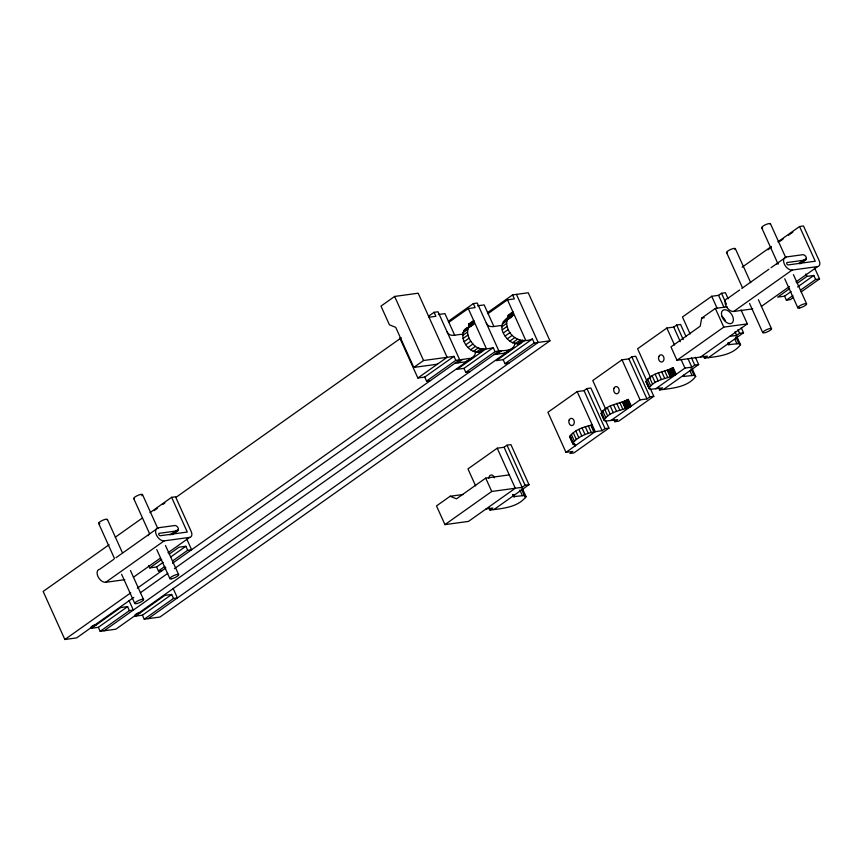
<?xml version="1.0" encoding="UTF-8"?>
<svg xmlns="http://www.w3.org/2000/svg" width="863" height="863" viewBox="0 0 863 863"><rect width="100%" height="100%" fill="white"/><g stroke="black" fill="none" stroke-linecap="round" stroke-linejoin="round"><path stroke-width="1.29" d="M149.946 512.676L171.608 497.325L187.282 532.04L160.291 535.729A1.359 0.831 54.7 0 1 158.868 534.65A1.359 0.831 54.7 0 1 159.202 533.323L177.368 530.842C180.011 529.645 177.325 525.319 174.952 525.502L158.263 527.778L116.02 557.703M469.202 326.505L468.803 323.97L473.679 320.518C476.171 326.764 465.858 326.268 463.884 330.626C459.386 340.734 470.367 354.93 481.478 352.05M508.436 317.39C506.549 321.77 515.783 314.963 512.902 311.867L508.027 315.319L508.436 317.39L513.312 313.938M777.908 241.856L799.57 226.516L815.244 261.23L788.253 264.909A1.359 0.831 54.7 0 1 786.829 263.83A1.359 0.831 54.7 0 1 787.164 262.514L805.33 260.033C807.973 258.824 805.287 254.509 802.914 254.693L786.225 256.969L771.058 267.713M514.779 342.546C514.887 352.838 501.716 349.58 495.028 351.662L493.226 347.66C486.354 349.386 477.865 350.4 472.946 344.035C469.084 339.623 465.686 332.859 468.76 327.174M475.535 351.263C475.869 356.807 470.173 360.011 465.729 361.77L472.708 357.595M520.702 343.388C514.467 345.2 508.383 341.176 505.092 336.052C498.231 326.646 503.161 318.576 513.291 314.402M487.617 312.557L512.536 294.909L528.242 292.762L549.947 340.82L534.24 342.967L532.428 338.965C521.867 343.744 509.612 337.573 507.164 326.376C505.276 321.306 508.383 317.034 512.892 315.545M727.121 306.818L715.341 308.425L701.695 318.091L700.206 326.192L670.961 346.915L676.98 360.259L707.412 356.106L704.488 358.177L703.388 355.75M522.633 491.015L523.043 489.925L521.36 488.857M488.89 507.671L489.99 510.098C502.482 508.447 517.929 507.466 526.063 496.592L522.611 489.181M573.766 443.906C575.125 448.426 577.282 443.064 573.097 444.154L569.656 436.743C574.488 429.526 584.154 426.926 592.255 424.93M572.665 443.42C579.202 434.542 591.608 431.942 602.115 430.691L605.039 428.62L608.965 428.08L605.675 420.799M604.111 420.033L601.09 413.355C606.959 403.916 619.375 404.337 628.307 399.396L631.317 406.074C622.385 411.004 609.968 410.594 604.111 420.033L605.794 421.101L617.714 419.634L614.79 421.705L613.69 419.278M648.987 388.253L645.966 381.575C651.824 372.136 664.251 372.546 673.172 367.616L676.193 374.294C667.261 379.224 654.844 378.814 648.987 388.253L650.67 389.321L662.557 387.875L659.634 389.947L658.545 387.519M692.698 369.763L692.255 369.03L695.707 376.441C687.584 387.314 672.126 388.285 659.634 389.947M740.562 344.671L738.868 343.603L735.859 336.937L737.11 337.26L740.562 344.671C732.428 355.545 716.98 356.527 704.488 358.177M514.413 495.049L513.453 496.624L524.37 495.524L526.063 496.592M684.068 374.887L683.097 376.473L694.025 375.373L695.707 376.441M728.911 343.129L727.951 344.704L738.868 343.603M463.884 330.626L474.067 323.053M467.832 361.047L474.294 356.095M509.839 349.601L504.963 353.053L507.066 352.331L513.528 347.39M399.785 337.972L417.865 378.016L447.12 357.304L418.177 293.215L394.628 296.441L380.982 306.106L389.418 324.79L395.729 327.368L413.809 367.422L437.368 364.208M115.275 537.228L142.363 518.048M154.056 510.648L157.303 508.35M162.719 504.51L164.887 502.978M428.674 316.138L434.1 312.309L438.026 311.77L459.72 359.839L172.514 563.259M109.062 544.758L43.15 591.446L64.854 639.505L76.634 637.897L133.754 597.433M176.074 497.293L401.284 337.789M448.415 321.241L473.334 303.593L477.261 303.064L498.954 351.122L104.089 630.799M113.851 559.246L99.774 569.213A7.389 4.52 54.7 0 0 97.918 576.419A7.389 4.52 54.7 0 0 105.674 582.298L124.811 579.688M448.771 322.352L468.264 308.544L475.135 307.606L473.334 303.593M169.989 534.952L175.405 531.112M175.211 531.576L178.458 529.278M173.032 533.42L178.447 529.591M172.988 533.712L178.404 529.871M171.953 534.682L178.307 530.13M172.417 534.521L178.026 530.54M468.911 324.51L473.787 321.058M105.674 582.298L164.175 540.864L189.698 537.379A6.041 3.689 54.7 0 0 191.208 531.511L175.534 496.797L171.608 497.325M469.073 325.038L473.949 321.586M469.17 325.556L474.046 322.093M469.213 326.041L474.089 322.589M469.127 326.937L473.992 323.485M487.973 313.657L507.476 299.849L514.348 298.911L512.536 294.909M465.481 329.137L469.515 327.012M469.968 326.635L473.863 323.873M469.774 326.969L473.679 324.208M413.809 367.422L423.56 360.518L453.992 356.365L455.793 360.367L470.605 358.307M462.924 332.784L467.8 329.332M462.644 335.47L467.519 332.018M463.064 338.49L467.94 335.038M464.165 341.64L469.041 338.188M133.366 577.282L160.442 558.102M168.026 552.73L189.698 537.379M148.652 565.492L149.741 567.919L161.661 559.483M169.245 554.111L178.997 547.207L185.869 546.268L187.67 550.27L191.597 549.731L186.721 538.922M465.88 344.704L470.745 341.252M508.134 315.858L513.01 312.406M508.296 316.387L513.172 312.924M508.393 316.894L513.269 313.442M149.741 567.919L156.613 566.98L163.118 562.374M170.701 557.013L185.869 546.268M417.865 378.016L424.736 377.077L453.992 356.365M503.107 321.975L507.983 318.523M508.339 318.285L513.215 314.833M507.768 319.051L513.086 315.211M468.07 347.487L472.946 344.035M502.147 324.132L507.013 320.68M501.867 326.807L506.743 323.355M156.613 566.98L158.425 570.993L164.93 566.387M172.503 561.015L187.67 550.27M424.736 377.077L426.549 381.09L455.793 360.367M470.594 349.785L475.47 346.322M64.854 639.505L130.766 592.827M137.357 588.156L165.923 567.919M502.288 329.828L507.164 326.376M473.28 351.435L478.156 347.983M462.385 359.472L457.875 362.838M475.955 352.352L480.831 348.9M503.388 332.978L508.264 329.526M478.426 352.449L483.302 348.997M478.825 352.406L483.69 348.954M140.345 592.773L167.81 573.312M174.402 568.652L466.624 361.683L454.844 363.291M505.092 336.052L509.968 332.6M91.478 628.264L98.35 627.325L127.605 606.613L129.407 610.616L133.334 610.076L128.997 600.465M468.264 308.544L486.354 348.598L457.099 369.31L463.97 368.372L493.226 347.66M507.293 338.825L512.158 335.373M98.35 627.325L100.162 631.328L129.407 610.616M463.97 368.372L465.783 372.374L495.028 351.662M509.817 341.122L514.693 337.67M512.503 342.784L517.379 339.332M501.619 350.766L497.11 354.132M515.179 343.69L520.055 340.238M517.649 343.787L522.525 340.335M518.037 343.754L522.913 340.302M507.066 352.331L511.942 348.879M140.453 612.708C138.792 611.533 132.168 616.225 135.577 616.16L164.811 595.405L171.683 594.467L173.495 598.469L177.422 597.94L173.075 588.329M135.567 616.117L142.438 615.179L171.683 594.467M507.476 299.849L525.578 339.936L496.311 360.615L503.183 359.677L532.428 338.965M142.438 615.179L144.24 619.192L173.495 598.469M503.183 359.677L504.984 363.69L534.24 342.967M148.166 618.652L538.167 342.438L516.462 294.369M549.947 340.82L159.946 617.045L144.24 619.192M742.158 267.185L771.403 246.462M767.93 249.806L771.188 247.508M779.85 241.37L783.097 239.062M788.512 235.232L792.849 232.158M493.916 509.569L529.019 484.704L510.928 444.65L507.002 445.189L504.078 447.261L497.207 448.199L467.962 468.911L475.632 485.901M601.835 412.298L590.875 388.026L586.948 388.566L584.024 390.637L577.153 391.575L547.908 412.287L565.988 452.341L572.859 451.403L569.936 453.474L573.863 452.935L608.965 428.08M646.689 380.54L635.729 356.257L631.802 356.797L628.879 358.868L622.007 359.806L592.762 380.518L605.912 409.655M686.063 336.635L680.583 324.499L676.657 325.027L673.723 327.099L666.862 328.037L637.606 348.76L650.756 377.886M728.167 298.803L725.427 292.73L721.5 293.269L718.577 295.34L711.705 296.279L682.46 316.991L690.13 333.981M739.645 289.957L727.725 298.404A7.389 4.52 54.7 0 0 725.869 305.599A7.389 4.52 54.7 0 0 733.636 311.489L752.773 308.868M741.813 288.425L768.901 269.245M463.237 494.467L450.152 496.257L436.495 505.923L444.941 524.618L468.49 521.392L515.297 488.253L497.207 448.199M509.267 474.898L485.707 478.113L456.462 498.836L450.152 496.257M799.03 263.366L803.367 260.302M802.094 261.532L806.42 258.469M800.993 262.611L806.409 258.771M800.853 263.15L806.366 259.062M799.904 263.862L806.15 259.536M733.636 311.489L792.137 270.054L817.66 266.57A6.041 3.689 54.7 0 0 819.17 260.691L803.496 225.977L799.57 226.516M444.941 524.618L491.737 491.468L522.158 487.315L525.092 485.243L529.019 484.704M676.98 360.259L723.787 327.12L747.336 323.895L741.015 309.882M625.071 401.694L628.307 399.396M669.936 369.914L673.172 367.616M761.328 306.462L789.494 286.516M795.988 281.91L817.66 266.57M789.623 288.663L777.703 297.109L784.575 296.171L791.08 291.565M797.207 283.291L806.959 276.387L813.831 275.448L815.632 279.461L819.559 278.922L814.683 268.102M797.574 286.958L813.831 275.448M565.988 452.341L595.265 431.608L577.153 391.575M610.821 420.594L640.087 399.86L646.959 398.922L649.882 396.851L653.809 396.311L650.529 389.03M655.697 388.814L684.942 368.091L691.813 367.153L694.737 365.081L698.663 364.553L695.373 357.271M700.54 357.045L747.336 323.895M489.99 510.098L492.913 508.027L486.042 508.965M729.796 336.333L736.657 335.394L739.591 333.323L743.518 332.784L741.317 327.929M784.575 296.171L786.387 300.173L792.881 295.567M800.465 290.195L815.632 279.461M653.809 396.311L618.717 421.176L614.79 421.705M663.561 389.407L698.663 364.553M708.415 357.649L743.518 332.784M793.561 297.336L790.314 299.634L786.387 300.173M801.144 291.964L819.559 278.922M468.275 328.156L467.573 328.393M477.617 305.793L484.165 304.909L493.927 326.538M438.382 314.51L444.92 313.614L454.693 335.243M429.03 317.25L435.901 316.311L434.1 312.309M701.695 318.091L704.316 317.735M494.078 354.574L505.858 352.967L115.869 629.192L100.162 631.328M504.984 363.69L508.911 363.15M465.783 372.374L469.709 371.845M426.549 381.09L430.475 380.551M158.425 570.993L162.352 570.454M127.605 606.613L120.734 607.552L91.5 628.296C88.091 628.372 94.714 623.679 96.376 624.844M501.457 325.664C496.473 325.34 489.019 329.353 486.279 323.053M462.223 334.38C457.239 334.046 449.785 338.069 447.045 331.759M569.656 436.743L571.338 437.811M737.11 337.26L737.541 338.005M645.966 381.575L649.418 388.986M601.09 413.355L604.542 420.777M805.859 273.959L806.959 276.387M770.422 223.679L785.762 257.659M793.431 274.65L806.592 303.776M761.705 227.789L778.146 264.197M784.726 278.771L797.876 307.897M735.384 248.727L750.734 282.708M758.404 299.698L771.554 328.835A4.833 1.165 -24.3 0 1 764.931 332.719A4.833 1.165 -24.3 0 1 764.909 330.54A4.833 1.165 -24.3 0 1 771.554 328.835M726.538 252.46L742.428 287.659M749.548 303.431L762.709 332.568M721.5 293.269L726.43 304.186M737.941 329.677L739.591 333.323M718.577 295.34L724.057 307.476M735.017 331.748L736.657 335.394M734.877 339.256L736.883 343.711M711.705 296.279L717.185 308.415M715.341 308.425L723.787 327.12M728.027 342.557L729.03 344.779M676.657 325.027L683.226 339.601M691.446 357.8L694.737 365.081M673.723 327.099L680.303 341.672M687.973 358.663L691.813 367.153M691.004 368.695L694.025 375.373M690.022 371.025L692.029 375.47M666.862 328.037L674.532 345.038M681.101 359.601L684.942 368.091M672.676 367.908L675.686 374.574M672.223 368.177L675.233 374.855M671.738 368.458L674.747 375.125M671.22 368.717L674.24 375.394M670.691 368.976L673.701 375.653M670.152 369.213L673.162 375.89M669.602 369.429L672.622 376.106M669.073 369.623L672.083 376.3M668.555 369.796L671.576 376.473M668.07 369.925L671.09 376.602M667.617 370.033L670.637 376.71M667.207 370.108L670.227 376.775M664.607 370.637L667.628 377.314M661.608 371.554L664.618 378.221M658.383 372.784L661.392 379.461M655.157 374.262L658.178 380.939M652.158 375.89L655.179 382.557M649.591 377.53L652.601 384.208M647.617 379.105L650.626 385.783M646.387 380.486L649.397 387.153M631.802 356.797L649.882 396.851M628.879 358.868L646.959 398.922M622.007 359.806L640.087 399.86M627.8 399.688L630.81 406.365M627.347 399.968L630.357 406.635M626.862 400.238L629.871 406.915M626.344 400.508L629.364 407.174M625.815 400.756L628.825 407.433M625.276 400.993L628.286 407.67M624.736 401.209L627.746 407.886M624.197 401.403L627.218 408.08M623.679 401.575L626.7 408.253M623.194 401.716L626.214 408.382M622.741 401.813L625.761 408.49M622.331 401.888L625.351 408.566M619.731 402.417L622.752 409.094M616.732 403.334L619.742 410.011M613.507 404.574L616.516 411.241M610.281 406.052L613.302 412.73M607.282 407.67L610.303 414.348M604.715 409.321L607.725 415.998M602.741 410.885L605.761 417.563M601.511 412.266L604.521 418.943M586.948 388.566L605.039 428.62M584.024 390.637L602.115 430.691M591.274 425.222L594.283 431.888M590.875 425.276L593.895 431.953M588.296 425.804L591.306 432.482M585.287 426.71L588.296 433.388M582.061 427.951L585.071 434.628M578.836 429.429L581.856 436.106M575.837 431.047L578.857 437.724M573.269 432.697L576.279 439.375M571.295 434.272L574.316 440.939M574.024 443.647L575.028 445.869M570.065 435.642L573.075 442.32M570.087 437.476L573.097 444.154M468.803 323.97L469.904 326.419M507.002 445.189L525.092 485.243M504.078 447.261L522.158 487.315M524.143 494.348L525.643 497.692M521.856 489.968L524.37 495.524M519.871 490.065L522.385 495.632M513.528 494.477L514.531 496.7M513.172 494.51L514.175 496.732M512.87 494.51L513.873 496.732M485.707 478.113L491.737 491.468M394.628 296.441L423.56 360.518M142.46 494.488L157.8 528.469M165.469 545.47L178.63 574.596M133.743 498.609L149.633 533.798M156.764 549.58L169.914 578.706M107.433 519.537L122.222 552.309M130.442 570.519L143.592 599.645A4.833 1.165 -24.3 0 1 136.969 603.539A4.833 1.165 -24.3 0 1 136.947 601.36A4.833 1.165 -24.3 0 1 143.592 599.645M98.576 523.269L114.466 558.469M121.586 574.251L134.747 603.377M488.879 478.415A3.625 2.729 82.2 0 1 491.187 474.984A3.625 2.729 82.2 0 1 494.262 477.811M134.099 498.771A4.833 1.165 -24.3 0 1 138.468 495.135A4.833 1.165 -24.3 0 1 141.737 495.74M99.881 523.614A4.833 1.165 -24.3 0 1 101.845 520.669A4.833 1.165 -24.3 0 1 107.282 519.925M164.175 540.864A7.389 4.52 54.7 0 1 156.408 534.984A7.389 4.52 54.7 0 1 158.263 527.778M148.209 535.707A4.682 3.528 82.2 0 1 149.418 534.014M762.687 227.972A4.833 1.165 -24.3 0 1 765.276 224.822A4.833 1.165 -24.3 0 1 770.228 224.402M727.131 252.837A4.833 1.165 -24.3 0 1 730.95 249.331A4.833 1.165 -24.3 0 1 734.801 249.601M792.137 270.054A7.389 4.52 54.7 0 1 784.37 264.164A7.389 4.52 54.7 0 1 786.225 256.969M776.689 263.938A4.682 3.528 82.2 0 1 778.21 262.751M721.792 316.268A7.843 4.79 54.7 0 1 725.503 320.971M171.748 578.749A4.833 1.165 -24.3 0 0 178.684 574.898A4.833 1.165 -24.3 0 0 172.384 576.301A4.833 1.165 -24.3 0 0 171.748 578.749M799.71 307.94A4.833 1.165 -24.3 0 0 806.646 304.089A4.833 1.165 -24.3 0 0 800.335 305.491A4.833 1.165 -24.3 0 0 799.71 307.94M569.149 420.011A3.625 2.729 82.2 0 0 571.662 425.556A3.625 2.729 82.2 0 0 573.917 420.303A3.625 2.729 82.2 0 0 569.149 420.011M721.673 315.578A7.843 4.79 54.7 0 0 731.77 323.226A7.843 4.79 54.7 0 0 728.814 311.295A7.843 4.79 54.7 0 0 721.673 315.578M658.847 356.484A3.625 2.729 82.2 0 0 661.36 362.029A3.625 2.729 82.2 0 0 663.615 356.764A3.625 2.729 82.2 0 0 658.847 356.484M614.003 388.242A3.625 2.729 82.2 0 0 616.506 393.798A3.625 2.729 82.2 0 0 618.76 388.533A3.625 2.729 82.2 0 0 614.003 388.242"/></g></svg>
